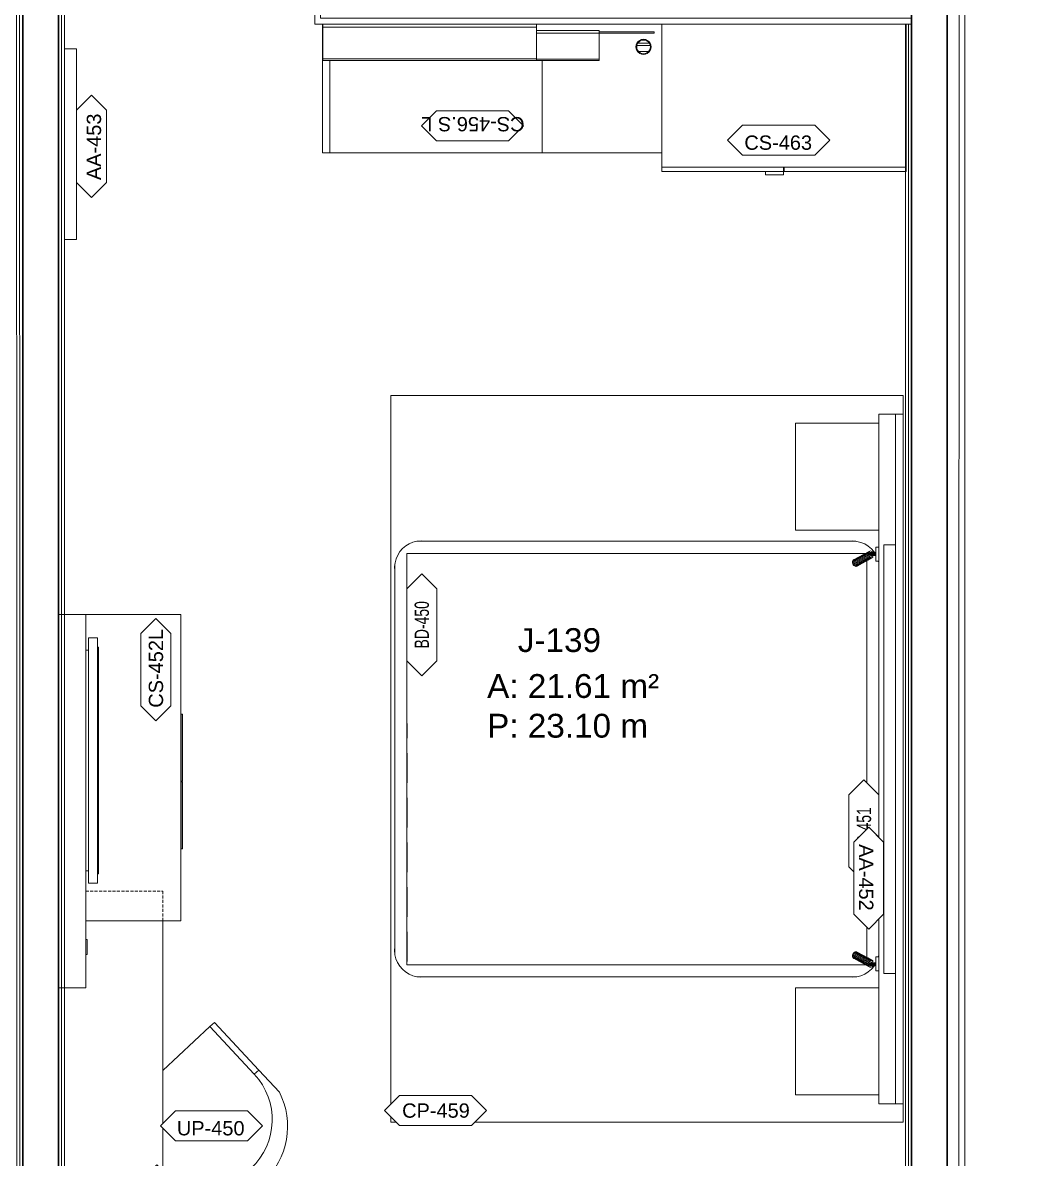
# Model space of a CAD drawing. Header units: centimetres. Extents: x 118932 to 154602, y -32682 to -23521.
# Drawn here: x 140532.2 to 140958.4, y -27005.1 to -26528.4 of the extents above; entities that cross this region are included whole.
import ezdxf
from ezdxf.enums import TextEntityAlignment as Align

# ---------------------------------------------------------------- set-up
doc = ezdxf.new("R2010")
doc.units = ezdxf.units.CM
doc.header["$LTSCALE"] = 50
doc.header["$MEASUREMENT"] = 0
doc.linetypes.add('HIDDEN', pattern=[0.375, 0.25, -0.125])
for name, color, linetype, lineweight, true_color in [('GEN_00_BL_Yazı', 7, 'Continuous', 0, 0x4f5250), ('GEN_00_BL_Ölçü Dış', 7, 'Continuous', 5, 0x766a5e), ('GEN_02_TF_Mobilya', 7, 'Continuous', 5, 0x745e3d), ('GEN_05_ML_Alçıpan-RefEdit0', 7, 'Continuous', 18, 0x008b29), ('GEN_05_ML_Alçıpan_giydirme', 7, 'Continuous', 18, 0x7ebab5), ('KALACAK DUVARLAR', 7, 'Continuous', 30, 0x005387)]:
    doc.layers.add(name, color=color, linetype=linetype, lineweight=lineweight, true_color=true_color)
doc.layers.add('GEN_02_TF_Halı', color=7, linetype='Continuous', lineweight=5, true_color=0x903373, transparency=0.8)
doc.styles.add('ARIAL', font='arial.ttf')
doc.styles.add('Arial_6', font='arial.ttf', dxfattribs={"height": 59.5325})

# ---------------------------------------------------------------- blocks, each defined once
blk = doc.blocks.new('KALACAK DUVALAR LEVEL 0 D BLOK')
at = {"layer": 'KALACAK DUVARLAR', "elevation": 0}
for points in [[(380.5, 172.91), (380.5, 975.34), (386, 975.34), (386, 990.34), (361.5, 990.34), (361.5, 975.34), (365.5, 975.34), (365.5, 166.92)], [(863.5, 165.4), (863.5, 139.38), (871, 139.38), (871, 165.4), (753.5, 165.41), (753.5, 868.23), (738.5, 868.23), (738.5, 165.41), (663.5, 165.41), (663.5, 150.39), (738.5, 150.39), (738.5, -7.69), (738.5, 150.39)]]:
    blk.add_lwpolyline(points, dxfattribs=at)
blk = doc.blocks.new('UP-450_Chair')
at = {"layer": 'GEN_02_TF_Mobilya'}
for p, q in [((-304.8, 200), (-279.4, 200)), ((-304.8, -73), (-304.8, 200)), ((-279.4, 200), (-9.1, 200)), ((-279.4, 200), (-279.4, -73)), ((-279.4, -73), (-304.8, -73)), ((-304.8, -73), (-304.8, -200)), ((304.8, -73), (279.4, -73)), ((304.8, -200), (304.8, -73))]:
    blk.add_line(p, q, dxfattribs=at)
for centre, radius, start, end in [((0, -73), 279.4, 180, 0), ((0, -111.9), 317.3, 196.1288, 343.8712)]:
    blk.add_arc(centre, radius, start, end, dxfattribs=at)
blk = doc.blocks.new('FFE-Tag')
at = {"color": 0}
blk.add_wipeout([(-8.76, 0), (-6.19, 2.57), (6.19, 2.57), (8.76, 0), (6.19, -2.57), (-6.19, -2.57)], dxfattribs=at).dxf.layer = 'GEN_00_BL_Yazı'
at = {"layer": 'GEN_00_BL_Yazı', "color": 0}
for p, q in [((-8.76, 0), (-6.19, 2.57)), ((6.19, 2.57), (-6.19, 2.57)), ((8.76, 0), (6.19, 2.57)), ((-8.76, 0), (-6.19, -2.57)), ((8.76, 0), (6.19, -2.57)), ((-6.19, -2.57), (6.19, -2.57))]:
    blk.add_line(p, q, dxfattribs=at)
blk = doc.blocks.new('CS-452L')
at = {"layer": 'GEN_00_BL_Yazı', "xscale": 2.448801272789173, "yscale": 2.448801272789173, "zscale": 2.448801272789173}
blk.add_blockref('FFE-Tag', (0, 0), dxfattribs=at)
at = {"layer": 'GEN_00_BL_Yazı', "insert": (-16, 2.92), "char_height": 6, "attachment_point": 1, "style": 'Arial_6'}
blk.add_mtext('CS-452L', dxfattribs=at)
blk = doc.blocks.new('*U753')
at = {"layer": 'GEN_02_TF_Mobilya'}
for points in [[(86.7, 396.2), (368.2, 396.2), (368.2, 390.4), (86.7, 390.4)], [(371.1, 396.2), (652.5, 396.2), (652.5, 390.4), (371.1, 390.4)], [(-497.5, -125), (1070.9, -125), (1070.9, -10.7), (-497.5, -10.7)], [(-356.8, -4.3), (-293.3, -4.3), (-293.3, -10.7), (-356.8, -10.7)]]:
    blk.add_lwpolyline(points, close=True, dxfattribs=at)
blk.add_lwpolyline([(-214.9, 313.1), (-1431, 313.1), (-1431, -125), (-497.5, -125), (-497.5, -10.7), (-90.5, -10.7)], dxfattribs=at)
at = {"layer": 'GEN_02_TF_Mobilya', "linetype": 'HIDDEN'}
blk.add_lwpolyline([(-90.5, -10.7), (-90.5, 313.1), (-214.9, 313.1)], dxfattribs=at)
at = {"layer": 'GEN_02_TF_Mobilya'}
blk.add_circle((-1361.1, -80.6), 26, dxfattribs=at)
at = {"xscale": -9.99999999999993, "yscale": 9.99999999999993, "zscale": 9.99999999999993, "rotation": 180}
blk.add_blockref('CS-452L', (839, 283.3, 0), dxfattribs=at)
at = {"layer": 'GEN_02_TF_Mobilya'}
blk.add_lwpolyline([(-214.9, 389.3), (1070.9, 389.3), (1070.9, -10.7), (-214.9, -10.7)], close=True, dxfattribs=at)
blk = doc.blocks.new('EQ-456_TV 50_12554900-TypeF')
at = {"layer": 'GEN_02_TF_Mobilya'}
for p, q in [((520.7, 0), (-406.4, 0)), ((-406.4, 0), (-406.4, -11.9)), ((520.7, -11.9), (520.7, 0)), ((-406.4, -11.9), (-457.2, -11.9)), ((-457.2, -11.9), (-457.2, -50)), ((-406.4, -11.9), (520.7, -11.9)), ((571.5, -11.9), (520.7, -11.9)), ((571.5, -50), (571.5, -11.9)), ((-457.2, -50), (-419.1, -50)), ((-419.1, -50), (-419.1, -53.175)), ((-419.1, -50), (533.4, -50)), ((-419.1, -53.175), (533.4, -53.175)), ((533.4, -53.175), (533.4, -50)), ((533.4, -50), (571.5, -50))]:
    blk.add_line(p, q, dxfattribs=at)
blk = doc.blocks.new('CS-450_1 Headboard Unit _ A-01 - CS-450_1 Headboard Unit _ A-01_3-14660314-TYPE A-01 - MODEL ROOM')
at = {"layer": 'GEN_02_TF_Mobilya'}
for p, q in [((947.5, -24.2), (947.5, -36.9)), ((947.5, -24.2), (947.5, -36.9)), ((947.5, -36.9), (1005.9, -36.9)), ((1005.9, -36.9), (947.5, -36.9)), ((969.6, -59.5), (969.6, -36.9)), ((969.6, -36.9), (969.6, -59.5)), ((969.8, -36.9), (969.8, -63.1)), ((969.8, -63.1), (969.8, -36.9)), ((970.4, -63.3), (970.4, -36.9)), ((970.4, -36.9), (970.4, -63.3)), ((971.3, -63.5), (971.3, -36.9)), ((971.3, -63.5), (971.3, -36.9)), ((972.6, -63.8), (972.6, -36.9)), ((972.6, -36.9), (972.6, -63.8)), ((974, -36.9), (974, -64.2)), ((974, -64.2), (974, -36.9)), ((975.6, -64.5), (975.6, -36.9)), ((975.6, -36.9), (975.6, -64.5)), ((977.1, -36.9), (977.1, -64.9)), ((977.1, -64.9), (977.1, -36.9)), ((978.6, -63.2), (978.6, -36.9)), ((978.6, -36.9), (978.6, -63.2)), ((979.8, -36.9), (979.8, -61.2)), ((979.8, -36.9), (979.8, -61.2)), ((980.8, -36.9), (980.8, -59.6)), ((980.8, -59.6), (980.8, -36.9)), ((981.4, -58.6), (981.4, -36.9)), ((981.4, -36.9), (981.4, -58.6)), ((981.6, -58.3), (981.6, -36.9)), ((981.6, -36.9), (981.6, -58.3)), ((1005.9, -36.9), (1005.9, -24.2)), ((1005.9, -36.9), (1005.9, -24.2)), ((963.4, -56.5), (962.9, -59.6)), ((963.4, -56.5), (962.9, -59.6)), ((962.9, -59.6), (963.4, -62.5)), ((962.9, -59.6), (963.4, -62.5)), ((964.8, -53.5), (963.4, -56.5)), ((964.8, -53.5), (963.4, -56.5)), ((999, -128.3), (963.4, -62.5)), ((999, -128.3), (963.4, -62.5)), ((964.8, -64.9), (963.4, -62.5)), ((963.4, -62.5), (964.8, -64.9)), ((967, -50.6), (964.8, -53.5)), ((967, -50.6), (964.8, -53.5)), ((964.8, -64.9), (967.1, -66.8)), ((964.8, -64.9), (1000.4, -130.7)), ((964.8, -64.9), (1000.4, -130.7)), ((964.8, -64.9), (967.1, -66.8)), ((967, -50.6), (969.6, -48.4)), ((969.6, -48.4), (967, -50.6)), ((1002.6, -132.6), (967.1, -66.8)), ((1002.6, -132.6), (967.1, -66.8)), ((970, -67.9), (967.1, -66.8)), ((967.1, -66.8), (970, -67.9)), ((967.6, -62.6), (969.3, -59.9)), ((967.6, -62.6), (969.3, -59.9)), ((977.5, -65), (967.6, -62.6)), ((977.5, -65), (967.6, -62.6)), ((969.6, -63.1), (969.6, -60)), ((969.6, -60), (969.6, -63.1)), ((970, -67.9), (1005.6, -133.7)), ((970, -67.9), (1005.6, -133.7)), ((973.5, -68.3), (970, -67.9)), ((970, -67.9), (973.5, -68.3)), ((977.1, -67.9), (973.5, -68.3)), ((977.1, -67.9), (973.5, -68.3)), ((1009, -134.1), (973.5, -68.3)), ((1009, -134.1), (973.5, -68.3)), ((980.8, -66.6), (977.1, -67.9)), ((980.8, -66.6), (977.1, -67.9)), ((1012.7, -133.6), (977.1, -67.9)), ((977.1, -67.9), (1012.7, -133.6)), ((986.9, -49.6), (977.5, -65)), ((977.5, -65), (986.9, -49.6)), ((980.8, -66.6), (984.2, -64.7)), ((984.2, -64.7), (980.8, -66.6)), ((980.8, -66.6), (1016.3, -132.4)), ((980.8, -66.6), (1016.3, -132.4)), ((981.6, -55.6), (982.3, -57.1)), ((982.3, -57.1), (981.6, -55.6)), ((987.1, -62.2), (984.2, -64.7)), ((984.2, -64.7), (987.1, -62.2)), ((1019.7, -130.5), (984.2, -64.7)), ((984.2, -64.7), (1019.7, -130.5)), ((986.9, -49.6), (990.8, -50.6)), ((990.8, -50.6), (986.9, -49.6)), ((987.1, -62.2), (989.4, -59.3)), ((989.4, -59.3), (987.1, -62.2)), ((987.1, -62.2), (1022.7, -128)), ((1022.7, -128), (987.1, -62.2)), ((990.8, -56.3), (989.4, -59.3)), ((990.8, -56.3), (989.4, -59.3)), ((1024.9, -125.1), (989.4, -59.3)), ((1024.9, -125.1), (989.4, -59.3)), ((991.3, -53.2), (990.8, -50.6)), ((990.8, -50.6), (1001.4, -70.2)), ((991.3, -53.2), (990.8, -50.6)), ((1001.4, -70.2), (990.8, -50.6)), ((990.8, -56.3), (991.3, -53.2)), ((991.3, -53.2), (990.8, -56.3)), ((990.8, -56.3), (1026.3, -122)), ((990.8, -56.3), (1026.3, -122)), ((1026.8, -119), (991.3, -53.2)), ((1026.8, -119), (991.3, -53.2)), ((1001.7, -70.7), (1001.4, -70.2)), ((1001.7, -70.7), (1001.4, -70.2)), ((1001.9, -71.1), (1001.7, -70.7)), ((1001.9, -71.1), (1001.7, -70.7)), ((1002, -71.2), (1001.9, -71.1)), ((1002, -71.2), (1001.9, -71.1)), ((1026.3, -116.1), (1002, -71.2)), ((1002, -71.2), (1026.3, -116.1)), ((999, -128.3), (1000.4, -130.7)), ((999, -128.3), (1000.4, -130.7)), ((999.3, -128.9), (999.9, -130.1)), ((999.9, -130.1), (999.3, -128.9)), ((999.9, -130.1), (1001.4, -132.5)), ((999.9, -130.1), (1001.4, -132.5)), ((1002.6, -132.6), (1000.4, -130.7)), ((1000.4, -130.7), (1002.6, -132.6)), ((1000.5, -131), (1001.4, -132.5)), ((1001.4, -132.5), (1000.5, -131)), ((1002.8, -132.9), (1000.5, -131)), ((1002.8, -132.9), (1000.5, -131)), ((1001.4, -132.5), (1003.6, -134.4)), ((1001.4, -132.5), (1003.6, -134.4)), ((1002.6, -132.6), (1005.6, -133.7)), ((1002.6, -132.6), (1005.6, -133.7)), ((1002.8, -132.9), (1003.6, -134.4)), ((1003.6, -134.4), (1002.8, -132.9)), ((1005.7, -134), (1002.8, -132.9)), ((1002.8, -132.9), (1005.7, -134)), ((1003.6, -134.4), (1006.6, -135.5)), ((1003.6, -134.4), (1006.6, -135.5)), ((1009, -134.1), (1005.6, -133.7)), ((1009, -134.1), (1005.6, -133.7)), ((1005.7, -134), (1006.6, -135.5)), ((1006.6, -135.5), (1005.7, -134)), ((1009.2, -134.4), (1005.7, -134)), ((1009.2, -134.4), (1005.7, -134)), ((1006.6, -135.5), (1010, -135.9)), ((1010, -135.9), (1006.6, -135.5)), ((1009, -134.1), (1012.7, -133.6)), ((1012.7, -133.6), (1009, -134.1)), ((1009.2, -134.4), (1012.8, -133.9)), ((1012.8, -133.9), (1009.2, -134.4)), ((1009.2, -134.4), (1010, -135.9)), ((1009.2, -134.4), (1010, -135.9)), ((1013.7, -135.5), (1010, -135.9)), ((1013.7, -135.5), (1010, -135.9)), ((1012.7, -133.6), (1016.3, -132.4)), ((1016.3, -132.4), (1012.7, -133.6)), ((1016.5, -132.7), (1012.8, -133.9)), ((1016.5, -132.7), (1012.8, -133.9)), ((1013.7, -135.5), (1012.8, -133.9)), ((1013.7, -135.5), (1012.8, -133.9)), ((1013.7, -135.5), (1017.3, -134.2)), ((1013.7, -135.5), (1017.3, -134.2)), ((1019.7, -130.5), (1016.3, -132.4)), ((1019.7, -130.5), (1016.3, -132.4)), ((1019.9, -130.8), (1016.5, -132.7)), ((1016.5, -132.7), (1019.9, -130.8)), ((1016.5, -132.7), (1017.3, -134.2)), ((1016.5, -132.7), (1017.3, -134.2)), ((1020.7, -132.3), (1017.3, -134.2)), ((1020.7, -132.3), (1017.3, -134.2)), ((1022.7, -128), (1019.7, -130.5)), ((1022.7, -128), (1019.7, -130.5)), ((1022.8, -128.3), (1019.9, -130.8)), ((1022.8, -128.3), (1019.9, -130.8)), ((1020.7, -132.3), (1019.9, -130.8)), ((1020.7, -132.3), (1019.9, -130.8)), ((1023.7, -129.8), (1020.7, -132.3)), ((1020.7, -132.3), (1023.7, -129.8)), ((1024.9, -125.1), (1022.7, -128)), ((1024.9, -125.1), (1022.7, -128)), ((1022.8, -128.3), (1025.1, -125.4)), ((1025.1, -125.4), (1022.8, -128.3)), ((1022.8, -128.3), (1023.7, -129.8)), ((1022.8, -128.3), (1023.7, -129.8)), ((1025.9, -126.9), (1023.7, -129.8)), ((1025.9, -126.9), (1023.7, -129.8)), ((1024.9, -125.1), (1026.3, -122)), ((1026.3, -122), (1024.9, -125.1)), ((1025.1, -125.4), (1026.5, -122.3)), ((1026.5, -122.3), (1025.1, -125.4)), ((1025.9, -126.9), (1025.1, -125.4)), ((1025.1, -125.4), (1025.9, -126.9)), ((1027.3, -123.9), (1025.9, -126.9)), ((1027.3, -123.9), (1025.9, -126.9)), ((1026.3, -116.1), (1026.8, -119)), ((1026.8, -119), (1026.3, -116.1)), ((1026.8, -119), (1026.3, -122)), ((1026.8, -119), (1026.3, -122)), ((1027, -119.3), (1026.5, -116.4)), ((1027.3, -117.9), (1026.5, -116.4)), ((1027.3, -117.9), (1026.5, -116.4)), ((1026.5, -116.4), (1027, -119.3)), ((1026.5, -122.3), (1027, -119.3)), ((1027, -119.3), (1026.5, -122.3)), ((1027.3, -123.9), (1026.5, -122.3)), ((1026.5, -122.3), (1027.3, -123.9)), ((1027.8, -120.8), (1027, -119.3)), ((1027, -119.3), (1027.8, -120.8)), ((1027.3, -117.9), (1027.8, -120.8)), ((1027.3, -117.9), (1027.8, -120.8)), ((1027.8, -120.8), (1027.3, -123.9)), ((1027.8, -120.8), (1027.3, -123.9))]:
    blk.add_line(p, q, dxfattribs=at)
blk = doc.blocks.new('CS-450_1 Headboard Unit _ A-01 - CS-450_1 Headboard Unit _ A-01_3-V386-TYPE A-01 - MODEL ROOM')
at = {"layer": 'GEN_02_TF_Mobilya'}
for p, q in [((947.5, -24.2), (947.5, -36.9)), ((947.5, -24.2), (947.5, -36.9)), ((947.5, -36.9), (1005.9, -36.9)), ((1005.9, -36.9), (947.5, -36.9)), ((969.6, -59.5), (969.6, -36.9)), ((969.6, -36.9), (969.6, -59.5)), ((969.8, -36.9), (969.8, -63.1)), ((969.8, -63.1), (969.8, -36.9)), ((970.4, -63.3), (970.4, -36.9)), ((970.4, -36.9), (970.4, -63.3)), ((971.3, -63.5), (971.3, -36.9)), ((971.3, -63.5), (971.3, -36.9)), ((972.6, -63.8), (972.6, -36.9)), ((972.6, -36.9), (972.6, -63.8)), ((974, -36.9), (974, -64.2)), ((974, -64.2), (974, -36.9)), ((975.6, -64.5), (975.6, -36.9)), ((975.6, -36.9), (975.6, -64.5)), ((977.1, -36.9), (977.1, -64.9)), ((977.1, -64.9), (977.1, -36.9)), ((978.6, -63.2), (978.6, -36.9)), ((978.6, -36.9), (978.6, -63.2)), ((979.8, -36.9), (979.8, -60.8)), ((979.8, -36.9), (979.8, -60.8)), ((980.8, -36.9), (980.8, -59.6)), ((980.8, -59.6), (980.8, -36.9)), ((981.4, -58.6), (981.4, -36.9)), ((981.4, -36.9), (981.4, -58.6)), ((981.6, -58.3), (981.6, -37.1)), ((981.6, -37.1), (981.6, -58.3)), ((1005.9, -36.9), (1005.9, -24.2)), ((1005.9, -36.9), (1005.9, -24.2)), ((963.4, -56.5), (962.9, -59.6)), ((963.4, -56.5), (962.9, -59.6)), ((962.9, -59.6), (963.4, -62.5)), ((962.9, -59.6), (963.4, -62.5)), ((964.8, -53.5), (963.4, -56.5)), ((964.8, -53.5), (963.4, -56.5)), ((999, -128.3), (963.4, -62.5)), ((999, -128.3), (963.4, -62.5)), ((964.8, -64.9), (963.4, -62.5)), ((963.4, -62.5), (964.8, -64.9)), ((967, -50.6), (964.8, -53.5)), ((967, -50.6), (964.8, -53.5)), ((964.8, -64.9), (967.1, -66.8)), ((964.8, -64.9), (1000.4, -130.7)), ((964.8, -64.9), (1000.4, -130.7)), ((964.8, -64.9), (967.1, -66.8)), ((967, -50.6), (969.6, -48.4)), ((969.6, -48.4), (967, -50.6)), ((1002.6, -132.6), (967.1, -66.8)), ((1002.6, -132.6), (967.1, -66.8)), ((970, -67.9), (967.1, -66.8)), ((967.1, -66.8), (970, -67.9)), ((967.6, -62.6), (969.3, -59.9)), ((967.6, -62.6), (969.3, -59.9)), ((977.5, -65), (967.6, -62.6)), ((977.5, -65), (967.6, -62.6)), ((969.6, -63.1), (969.6, -60)), ((969.6, -60), (969.6, -63.1)), ((970, -67.9), (973.5, -68.3)), ((970, -67.9), (1005.6, -133.7)), ((970, -67.9), (1005.6, -133.7)), ((973.5, -68.3), (970, -67.9)), ((977.1, -67.9), (973.5, -68.3)), ((977.1, -67.9), (973.5, -68.3)), ((1009, -134.1), (973.5, -68.3)), ((1009, -134.1), (973.5, -68.3)), ((980.8, -66.6), (977.1, -67.9)), ((980.8, -66.6), (977.1, -67.9)), ((1012.7, -133.6), (977.1, -67.9)), ((977.1, -67.9), (1012.7, -133.6)), ((986.9, -49.6), (977.5, -65)), ((977.5, -65), (986.9, -49.6)), ((980.8, -66.6), (984.2, -64.7)), ((984.2, -64.7), (980.8, -66.6)), ((980.8, -66.6), (1016.3, -132.4)), ((980.8, -66.6), (1016.3, -132.4)), ((981.6, -55.6), (982.3, -57.1)), ((982.3, -57.1), (981.6, -55.6)), ((984.2, -64.7), (987.1, -62.2)), ((987.1, -62.2), (984.2, -64.7)), ((984.2, -64.7), (1019.7, -130.5)), ((1019.7, -130.5), (984.2, -64.7)), ((986.9, -49.6), (990.8, -50.6)), ((990.8, -50.6), (986.9, -49.6)), ((987.1, -62.2), (989.4, -59.3)), ((989.4, -59.3), (987.1, -62.2)), ((1022.7, -128), (987.1, -62.2)), ((987.1, -62.2), (1022.7, -128)), ((990.8, -56.3), (989.4, -59.3)), ((990.8, -56.3), (989.4, -59.3)), ((1024.9, -125.1), (989.4, -59.3)), ((1024.9, -125.1), (989.4, -59.3)), ((991.3, -53.2), (990.8, -50.6)), ((1001.4, -70.2), (990.8, -50.6)), ((991.3, -53.2), (990.8, -50.6)), ((990.8, -50.6), (1001.4, -70.2)), ((990.8, -56.3), (991.3, -53.2)), ((991.3, -53.2), (990.8, -56.3)), ((990.8, -56.3), (1026.3, -122)), ((990.8, -56.3), (1026.3, -122)), ((1026.8, -119), (991.3, -53.2)), ((1026.8, -119), (991.3, -53.2)), ((1001.7, -70.7), (1001.4, -70.2)), ((1001.7, -70.7), (1001.4, -70.2)), ((1001.9, -71.1), (1001.7, -70.7)), ((1001.9, -71.1), (1001.7, -70.7)), ((1002, -71.2), (1001.9, -71.1)), ((1002, -71.2), (1001.9, -71.1)), ((1026.3, -116.1), (1002, -71.2)), ((1002, -71.2), (1026.3, -116.1)), ((999, -128.3), (1000.4, -130.7)), ((999, -128.3), (1000.4, -130.7)), ((999.1, -128.6), (999.9, -130)), ((999.9, -130), (999.1, -128.6)), ((999.9, -130.1), (1001.4, -132.5)), ((999.9, -130.1), (1001.4, -132.5)), ((1002.6, -132.6), (1000.4, -130.7)), ((1000.4, -130.7), (1002.6, -132.6)), ((1002.8, -132.9), (1000.5, -131)), ((1000.5, -131), (1001.4, -132.5)), ((1001.4, -132.5), (1000.5, -131)), ((1002.8, -132.9), (1000.5, -131)), ((1001.4, -132.5), (1003.6, -134.4)), ((1001.4, -132.5), (1003.6, -134.4)), ((1002.6, -132.6), (1005.6, -133.7)), ((1002.6, -132.6), (1005.6, -133.7)), ((1002.8, -132.9), (1005.7, -134)), ((1002.8, -132.9), (1003.6, -134.4)), ((1003.6, -134.4), (1002.8, -132.9)), ((1005.7, -134), (1002.8, -132.9)), ((1003.6, -134.4), (1006.6, -135.5)), ((1003.6, -134.4), (1006.6, -135.5)), ((1009, -134.1), (1005.6, -133.7)), ((1009, -134.1), (1005.6, -133.7)), ((1009.2, -134.4), (1005.7, -134)), ((1005.7, -134), (1006.6, -135.5)), ((1006.6, -135.5), (1005.7, -134)), ((1009.2, -134.4), (1005.7, -134)), ((1010, -135.9), (1006.6, -135.5)), ((1006.6, -135.5), (1010, -135.9)), ((1009, -134.1), (1012.7, -133.6)), ((1012.7, -133.6), (1009, -134.1)), ((1012.8, -133.9), (1009.2, -134.4)), ((1009.2, -134.4), (1012.8, -133.9)), ((1009.2, -134.4), (1010, -135.9)), ((1009.2, -134.4), (1010, -135.9)), ((1013.7, -135.5), (1010, -135.9)), ((1013.7, -135.5), (1010, -135.9)), ((1012.7, -133.6), (1016.3, -132.4)), ((1016.3, -132.4), (1012.7, -133.6)), ((1016.5, -132.7), (1012.8, -133.9)), ((1016.5, -132.7), (1012.8, -133.9)), ((1013.7, -135.5), (1012.8, -133.9)), ((1013.7, -135.5), (1012.8, -133.9)), ((1013.7, -135.5), (1017.3, -134.2)), ((1013.7, -135.5), (1017.3, -134.2)), ((1019.7, -130.5), (1016.3, -132.4)), ((1019.7, -130.5), (1016.3, -132.4)), ((1019.9, -130.8), (1016.5, -132.7)), ((1016.5, -132.7), (1019.9, -130.8)), ((1016.5, -132.7), (1017.3, -134.2)), ((1016.5, -132.7), (1017.3, -134.2)), ((1020.7, -132.3), (1017.3, -134.2)), ((1020.7, -132.3), (1017.3, -134.2)), ((1022.7, -128), (1019.7, -130.5)), ((1022.7, -128), (1019.7, -130.5)), ((1022.8, -128.3), (1019.9, -130.8)), ((1022.8, -128.3), (1019.9, -130.8)), ((1020.7, -132.3), (1019.9, -130.8)), ((1020.7, -132.3), (1019.9, -130.8)), ((1023.7, -129.8), (1020.7, -132.3)), ((1020.7, -132.3), (1023.7, -129.8)), ((1024.9, -125.1), (1022.7, -128)), ((1024.9, -125.1), (1022.7, -128)), ((1025.1, -125.4), (1022.8, -128.3)), ((1022.8, -128.3), (1025.1, -125.4)), ((1022.8, -128.3), (1023.7, -129.8)), ((1022.8, -128.3), (1023.7, -129.8)), ((1025.9, -126.9), (1023.7, -129.8)), ((1025.9, -126.9), (1023.7, -129.8)), ((1024.9, -125.1), (1026.3, -122)), ((1026.3, -122), (1024.9, -125.1)), ((1026.5, -122.3), (1025.1, -125.4)), ((1025.1, -125.4), (1026.5, -122.3)), ((1025.9, -126.9), (1025.1, -125.4)), ((1025.1, -125.4), (1025.9, -126.9)), ((1027.3, -123.9), (1025.9, -126.9)), ((1027.3, -123.9), (1025.9, -126.9)), ((1026.8, -119), (1026.3, -116.1)), ((1026.3, -116.1), (1026.8, -119)), ((1026.8, -119), (1026.3, -122)), ((1026.8, -119), (1026.3, -122)), ((1026.5, -116.4), (1027, -119.3)), ((1027, -119.3), (1026.5, -116.4)), ((1027.3, -117.9), (1026.5, -116.4)), ((1027.3, -117.9), (1026.5, -116.4)), ((1027, -119.3), (1026.5, -122.3)), ((1026.5, -122.3), (1027, -119.3)), ((1027.3, -123.9), (1026.5, -122.3)), ((1026.5, -122.3), (1027.3, -123.9)), ((1027.8, -120.8), (1027, -119.3)), ((1027, -119.3), (1027.8, -120.8)), ((1027.3, -117.9), (1027.8, -120.8)), ((1027.3, -117.9), (1027.8, -120.8)), ((1027.8, -120.8), (1027.3, -123.9)), ((1027.8, -120.8), (1027.3, -123.9))]:
    blk.add_line(p, q, dxfattribs=at)
blk = doc.blocks.new('CS-451_290x120x214_HeadboardUnit_Bed')
at = {"layer": 'GEN_02_TF_Mobilya'}
for p, q in [((144.78, -3.18), (-144.78, -3.18)), ((144.78, -3.18), (-144.78, -3.18)), ((-144.78, -10.16), (144.78, -10.16)), ((-144.78, -10.16), (144.78, -10.16)), ((-140.97, -10.16), (-140.97, -45.16)), ((-88.27, -13.34), (-89.39, -14.65)), ((-88.27, -13.34), (-89.39, -14.65)), ((-86.95, -12.21), (-88.27, -13.34)), ((-88.27, -13.34), (-86.95, -12.21)), ((-86.69, -12.05), (-86.95, -12.21)), ((-86.95, -12.21), (-86.69, -12.05)), ((-82.75, -10.34), (-83.06, -10.42)), ((-83.06, -10.42), (-82.75, -10.34)), ((-82.2, -10.2), (-82.75, -10.34)), ((-82.75, -10.34), (-82.2, -10.2)), ((-81.71, -10.16), (-82.2, -10.2)), ((-82.2, -10.2), (-81.71, -10.16)), ((82.2, -10.2), (81.71, -10.16)), ((81.71, -10.16), (82.2, -10.2)), ((82.2, -10.2), (83.06, -10.42)), ((82.2, -10.2), (83.06, -10.42)), ((86.69, -12.05), (86.95, -12.21)), ((86.69, -12.05), (86.95, -12.21)), ((86.95, -12.21), (87.24, -12.46)), ((86.95, -12.21), (87.24, -12.46)), ((87.24, -12.46), (88.26, -13.34)), ((87.24, -12.46), (88.26, -13.34)), ((88.26, -13.34), (89.39, -14.65)), ((89.39, -14.65), (88.26, -13.34)), ((96.04, -45.16), (96.04, -10.16)), ((140.97, -10.16), (140.97, -45.16)), ((-90.98, -17.72), (-91.4, -19.4)), ((-90.98, -17.72), (-91.4, -19.4)), ((-90.3, -16.13), (-90.98, -17.72)), ((-90.3, -16.13), (-90.98, -17.72)), ((-89.39, -14.65), (-90.3, -16.13)), ((-89.39, -14.65), (-90.3, -16.13)), ((-86.36, -208.28), (-86.36, -15.74)), ((-86.36, -208.28), (-86.36, -15.74)), ((-82.79, -15.24), (-83.25, -15.24)), ((-82.79, -15.24), (-83.25, -15.24)), ((83.25, -15.24), (-82.79, -15.24)), ((83.25, -15.24), (-82.79, -15.24)), ((86.36, -15.77), (86.36, -208.28)), ((89.39, -14.65), (90.3, -16.13)), ((90.3, -16.13), (89.39, -14.65)), ((90.3, -16.13), (90.98, -17.72)), ((90.98, -17.72), (90.3, -16.13)), ((90.98, -17.72), (91.4, -19.4)), ((91.4, -19.4), (90.98, -17.72)), ((-91.55, -21.13), (-91.44, -19.89)), ((-91.44, -22.86), (-91.55, -21.13)), ((-91.4, -19.4), (-91.44, -19.89)), ((-91.4, -19.4), (-91.44, -19.89)), ((-91.44, -19.89), (-91.44, -22.86)), ((-91.44, -19.89), (-91.44, -22.86)), ((-91.44, -22.86), (-91.44, -19.89)), ((-91.44, -22.86), (-91.44, -200.66)), ((-91.44, -22.86), (-91.44, -200.66)), ((91.4, -19.4), (91.44, -19.89)), ((91.44, -19.89), (91.4, -19.4)), ((91.44, -19.89), (91.44, -22.86)), ((91.44, -22.86), (91.44, -19.89)), ((91.44, -19.89), (91.55, -21.13)), ((91.44, -19.89), (91.44, -22.86)), ((91.44, -22.86), (91.55, -21.13)), ((91.44, -200.66), (91.44, -22.86)), ((91.44, -22.86), (91.44, -200.66)), ((-96.04, -45.16), (-140.97, -45.16)), ((96.04, -45.16), (140.97, -45.16)), ((86.36, -77.86), (86.36, -114.55)), ((-91.55, -202.39), (-91.44, -200.66)), ((-91.44, -203.63), (-91.55, -202.39)), ((-91.44, -203.63), (-91.44, -200.66)), ((-91.44, -200.66), (-91.44, -203.63)), ((-91.44, -203.63), (-91.44, -200.66)), ((-91.44, -203.63), (-91.4, -204.12)), ((-91.44, -203.63), (-91.4, -204.12)), ((-91.4, -204.12), (-90.98, -205.8)), ((-91.4, -204.12), (-90.98, -205.8)), ((91.43, -204.08), (91.04, -205.75)), ((91.04, -205.75), (91.43, -204.08)), ((91.44, -203.99), (91.43, -204.08)), ((91.43, -204.08), (91.44, -203.99)), ((91.44, -203.99), (91.44, -200.66)), ((91.44, -200.66), (91.44, -203.99)), ((91.44, -203.99), (91.44, -200.66)), ((91.44, -200.66), (91.57, -202.37)), ((91.44, -203.99), (91.57, -202.37)), ((-90.98, -205.8), (-90.3, -207.39)), ((-90.98, -205.8), (-90.3, -207.39)), ((-90.3, -207.39), (-89.39, -208.87)), ((-90.3, -207.39), (-89.39, -208.87)), ((-89.39, -208.87), (-88.27, -210.18)), ((-89.39, -208.87), (-88.27, -210.18)), ((-86.36, -208.28), (86.36, -208.28)), ((89.5, -208.8), (88.4, -210.12)), ((88.4, -210.12), (89.5, -208.8)), ((90.39, -207.33), (89.5, -208.8)), ((89.5, -208.8), (90.39, -207.33)), ((91.04, -205.75), (90.39, -207.33)), ((90.39, -207.33), (91.04, -205.75)), ((-88.27, -210.18), (-86.95, -211.31)), ((-86.95, -211.31), (-88.27, -210.18)), ((-86.95, -211.31), (-85.47, -212.22)), ((-85.47, -212.22), (-86.95, -211.31)), ((-85.47, -212.22), (-83.88, -212.9)), ((-83.88, -212.9), (-85.47, -212.22)), ((-83.88, -212.9), (-82.2, -213.32)), ((-82.2, -213.32), (-83.88, -212.9)), ((-82.2, -213.32), (-81.71, -213.36)), ((-81.71, -213.36), (-82.2, -213.32)), ((-78.74, -213.36), (-81.71, -213.36)), ((-81.71, -213.36), (-78.74, -213.36)), ((-80.47, -213.47), (-81.71, -213.36)), ((-81.71, -213.36), (-78.74, -213.36)), ((-80.47, -213.47), (-78.74, -213.36)), ((79.01, -213.36), (-78.74, -213.36)), ((79.01, -213.36), (-78.74, -213.36)), ((81.63, -213.36), (79.01, -213.36)), ((81.63, -213.36), (79.01, -213.36)), ((80.72, -213.45), (79.01, -213.36)), ((79.01, -213.36), (81.63, -213.36)), ((80.72, -213.45), (81.63, -213.36)), ((82.43, -213.28), (81.63, -213.36)), ((82.43, -213.28), (81.63, -213.36)), ((84.09, -212.85), (82.43, -213.28)), ((84.09, -212.85), (82.43, -213.28)), ((85.66, -212.16), (84.09, -212.85)), ((85.66, -212.16), (84.09, -212.85)), ((87.11, -211.25), (85.66, -212.16)), ((87.11, -211.25), (85.66, -212.16)), ((88.4, -210.12), (87.11, -211.25)), ((88.4, -210.12), (87.11, -211.25))]:
    blk.add_line(p, q, dxfattribs=at)
at = {"layer": 'GEN_02_TF_Mobilya', "linetype": 'HIDDEN'}
blk.add_line((-85, -208.14), (85, -208.34), dxfattribs=at)
at = {"layer": 'GEN_02_TF_Mobilya'}
for points in [[(-144.78, 0), (-144.78, -3.18), (-144.78, -3.18), (-144.78, -10.16), (-144.78, -3.18), (-144.78, -3.18), (-144.78, 0), (144.78, 0), (144.78, -10.16)], [(-140.97, -10.16), (-140.97, -45.16), (-96.04, -45.16), (-96.04, -10.16)], [(140.97, -10.16), (140.97, -45.16), (96.04, -45.16), (96.04, -10.16)]]:
    blk.add_lwpolyline(points, dxfattribs=at)
at = {"extrusion": (0, 0, -1), "xscale": -0.1000000000000001, "yscale": 0.1000000000000001, "zscale": -0.1000000000000001}
blk.add_blockref('CS-450_1 Headboard Unit _ A-01 - CS-450_1 Headboard Unit _ A-01_3-V386-TYPE A-01 - MODEL ROOM', (183.65, -7.74), dxfattribs=at)
at = {"xscale": -0.1, "yscale": 0.1, "zscale": 0.1}
blk.add_blockref('CS-450_1 Headboard Unit _ A-01 - CS-450_1 Headboard Unit _ A-01_3-14660314-TYPE A-01 - MODEL ROOM', (183.65, -7.74), dxfattribs=at)
at = {"layer": 'GEN_00_BL_Yazı', "xscale": -2.448801272789174, "yscale": 2.448801272789174, "zscale": 2.448801272789174, "rotation": 180}
for p in [(-30.15, -16.46), (56.36, -201.98)]:
    blk.add_blockref('FFE-Tag', p, dxfattribs=at)
at = {"layer": 'GEN_00_BL_Yazı', "style": 'Arial_6', "width": 0.7}
for tag, p in [('KOD_1', (-30.15, -16.46)), ('KOD', (56.36, -201.98))]:
    blk.add_attdef(tag, text='', height=6, dxfattribs=at).set_placement(p, align=Align.MIDDLE_CENTER)
blk = doc.blocks.new('UP-450')
at = {"layer": 'GEN_00_BL_Yazı', "xscale": 2.448801272789173, "yscale": 2.448801272789173, "zscale": 2.448801272789173}
blk.add_blockref('FFE-Tag', (0, 0), dxfattribs=at)
at = {"layer": 'GEN_00_BL_Yazı', "insert": (-0.32, -1.08), "char_height": 6, "attachment_point": 5, "style": 'Arial_6'}
blk.add_mtext('UP-450', dxfattribs=at)
blk = doc.blocks.new('CP-459_305(W)x2(H)x215(D)')
at = {"layer": 'GEN_00_BL_Yazı', "xscale": 2.448801272789173, "yscale": 2.448801272789173, "zscale": 2.448801272789173}
blk.add_blockref('FFE-Tag', (0, 0), dxfattribs=at)
at = {"layer": 'GEN_00_BL_Yazı', "insert": (-14, 2.92), "char_height": 6, "attachment_point": 1, "style": 'Arial_6'}
blk.add_mtext('CP-459', dxfattribs=at)
blk = doc.blocks.new('CS-463')
at = {"layer": 'GEN_00_BL_Yazı', "insert": (-0.22, -1.08), "char_height": 6, "attachment_point": 5, "style": 'Arial_6'}
blk.add_mtext('CS-463', dxfattribs=at)
blk = doc.blocks.new('*U553')
at = {"layer": 'GEN_02_TF_Mobilya'}
for p, q in [((-513, -285), (-513, -304.1)), ((-513, -285), (-513, -304.1)), ((-513, -285), (-27, -285)), ((-513, -285), (-27, -285)), ((-27, -285), (-1.6, -285)), ((-27, -285), (-1.6, -285)), ((-1.6, -304.1), (-1.6, -285)), ((-1.6, -304.1), (-1.6, -285)), ((1.6, -285), (1.6, -304.1)), ((1.6, -285), (27, -285)), ((27, -285), (1.6, -285)), ((1.6, -285), (1.6, -304.1)), ((27, -285), (513, -285)), ((27, -285), (513, -285)), ((513, -304.1), (513, -285)), ((513, -304.1), (513, -285)), ((-1.6, -304.1), (-513, -304.1)), ((-1.6, -304.1), (-513, -304.1)), ((-77.8, -304.1), (-77.8, -316.8)), ((-77.8, -304.1), (-77.8, -316.8)), ((-1.6, -316.8), (-77.8, -316.8)), ((-1.6, -316.8), (-77.8, -316.8)), ((-1.6, -304.1), (-1.6, -316.8)), ((-1.6, -316.8), (-1.6, -304.1)), ((513, -304.1), (1.6, -304.1)), ((513, -304.1), (1.6, -304.1))]:
    blk.add_line(p, q, dxfattribs=at)
at = {"layer": 'GEN_00_BL_Yazı', "xscale": 24.48801272789174, "yscale": 24.48801272789174, "zscale": 24.48801272789174}
blk.add_blockref('FFE-Tag', (-21.8, -171.9), dxfattribs=at)
at = {"layer": 'GEN_02_TF_Mobilya'}
blk.add_lwpolyline([(-513, 315), (513, 315), (513, -285), (-513, -285)], close=True, dxfattribs=at)
at = {"xscale": 10, "yscale": 10, "zscale": 10}
blk.add_blockref('CS-463', (-21.8, -171.9), dxfattribs=at)
blk = doc.blocks.new('CS-456.S L')
at = {"layer": 'GEN_00_BL_Yazı', "insert": (0, 0), "char_height": 6, "attachment_point": 5, "style": 'Arial_6'}
blk.add_mtext('CS-456.S L', dxfattribs=at)
blk = doc.blocks.new('CS-456.S-L MİNİBAR')
at = {"layer": 'GEN_02_TF_Mobilya'}
for p, q in [((-73.64, 17.29, 0), (-23.48, 17.29, 0)), ((-73.64, 17.29, 0), (-23.48, 17.29, 0)), ((-73.64, 17.29, 0), (-73.64, -36.69, 0)), ((-73.64, 17.29, 0), (-73.64, -36.69, 0)), ((-23.48, -21.45, 0), (-23.48, 17.29, 0)), ((-23.48, -21.45, 0), (-23.48, 17.29, 0)), ((-23.48, 17.29, 0), (65.58, 17.29, 0)), ((-23.48, 17.29, 0), (-23.48, -21.45, 0)), ((-23.48, 17.29, 0), (-23.48, -21.45, 0)), ((-23.48, 17.29, 0), (65.58, 17.29, 0)), ((68.76, 17.29, 0), (65.58, 17.29, 0)), ((65.58, 17.29, 0), (68.76, 17.29, 0)), ((65.58, 17.29, 0), (65.58, -21.45, 0)), ((65.58, 17.29, 0), (65.58, -21.45, 0)), ((65.58, -21.45, 0), (65.58, 17.29, 0)), ((65.58, -21.45, 0), (65.58, 17.29, 0)), ((68.76, 17.29, 0), (68.76, -36.69, 0)), ((-47.42, -21.45, 0), (-21.1, -21.45, 0)), ((-47.42, -21.45, 0), (-47.42, -21.97, 0)), ((-47.42, -21.45, 0), (-21.1, -21.45, 0)), ((-47.42, -21.45, 0), (-47.42, -21.97, 0)), ((-21.1, -21.97, 0), (-47.42, -21.97, 0)), ((-47.42, -21.97, 0), (-47.42, -32.97, 0)), ((-21.1, -21.97, 0), (-47.42, -21.97, 0)), ((-47.42, -21.97, 0), (-47.42, -32.97, 0)), ((-21.1, -21.45, 0), (68.6, -21.45, 0)), ((-21.1, -21.45, 0), (-21.1, -22.08, 0)), ((-21.1, -21.45, 0), (68.6, -21.45, 0)), ((-21.1, -21.45, 0), (-21.1, -22.08, 0)), ((68.6, -22.08, 0), (-21.1, -22.08, 0)), ((-21.1, -22.08, 0), (-21.1, -35.42, 0)), ((68.6, -22.08, 0), (-21.1, -22.08, 0)), ((-21.1, -22.08, 0), (-21.1, -35.42, 0)), ((68.6, -22.08, 0), (68.6, -21.45, 0)), ((68.6, -22.08, 0), (68.6, -21.45, 0)), ((68.6, -35.42, 0), (68.6, -22.08, 0)), ((68.6, -35.42, 0), (68.6, -22.08, 0)), ((-69.09, -26.34, 0), (-69.2, -27.16, 0)), ((-69.09, -26.34, 0), (-69.2, -27.16, 0)), ((-69.09, -27.98, 0), (-69.2, -27.16, 0)), ((-69.2, -27.16, 0), (-69.09, -27.98, 0)), ((-68.77, -25.58, 0), (-69.09, -26.34, 0)), ((-68.77, -25.58, 0), (-69.09, -26.34, 0)), ((-68.77, -28.75, 0), (-69.09, -27.98, 0)), ((-69.09, -27.98, 0), (-68.77, -28.75, 0)), ((-68.88, -27.16, 0), (-68.78, -26.42, 0)), ((-68.78, -26.42, 0), (-68.88, -27.16, 0)), ((-68.78, -27.9, 0), (-68.88, -27.16, 0)), ((-68.88, -27.16, 0), (-68.78, -27.9, 0)), ((-68.8, -27.8, 0), (-63.25, -27.8, 0)), ((-63.25, -27.8, 0), (-68.8, -27.8, 0)), ((-68.78, -26.42, 0), (-68.5, -25.73, 0)), ((-68.5, -25.73, 0), (-68.78, -26.42, 0)), ((-68.5, -28.59, 0), (-68.78, -27.9, 0)), ((-68.5, -28.59, 0), (-68.78, -27.9, 0)), ((-68.27, -24.92, 0), (-68.77, -25.58, 0)), ((-68.27, -24.92, 0), (-68.77, -25.58, 0)), ((-68.5, -25.73, 0), (-68.04, -25.14, 0)), ((-68.04, -25.14, 0), (-68.5, -25.73, 0)), ((-68.04, -29.18, 0), (-68.5, -28.59, 0)), ((-68.04, -29.18, 0), (-68.5, -28.59, 0)), ((-67.61, -24.41, 0), (-68.27, -24.92, 0)), ((-68.27, -24.92, 0), (-67.61, -24.41, 0)), ((-68.13, -25.26, 0), (-63.92, -25.26, 0)), ((-68.13, -25.26, 0), (-63.92, -25.26, 0)), ((-67.45, -24.69, 0), (-68.04, -25.14, 0)), ((-67.45, -24.69, 0), (-68.04, -25.14, 0)), ((-66.85, -24.1, 0), (-67.61, -24.41, 0)), ((-67.61, -24.41, 0), (-66.85, -24.1, 0)), ((-66.76, -24.4, 0), (-67.45, -24.69, 0)), ((-66.76, -24.4, 0), (-67.45, -24.69, 0)), ((-66.02, -23.99, 0), (-66.85, -24.1, 0)), ((-66.85, -24.1, 0), (-66.02, -23.99, 0)), ((-66.02, -24.31, 0), (-66.76, -24.4, 0)), ((-66.02, -24.31, 0), (-66.76, -24.4, 0)), ((-65.2, -24.1, 0), (-66.02, -23.99, 0)), ((-66.02, -23.99, 0), (-65.2, -24.1, 0)), ((-65.28, -24.4, 0), (-66.02, -24.31, 0)), ((-65.28, -24.4, 0), (-66.02, -24.31, 0)), ((-64.6, -24.69, 0), (-65.28, -24.4, 0)), ((-64.6, -24.69, 0), (-65.28, -24.4, 0)), ((-64.44, -24.41, 0), (-65.2, -24.1, 0)), ((-65.2, -24.1, 0), (-64.44, -24.41, 0)), ((-64, -25.14, 0), (-64.6, -24.69, 0)), ((-64, -25.14, 0), (-64.6, -24.69, 0)), ((-63.78, -24.92, 0), (-64.44, -24.41, 0)), ((-64.44, -24.41, 0), (-63.78, -24.92, 0)), ((-64, -25.14, 0), (-63.55, -25.73, 0)), ((-63.55, -25.73, 0), (-64, -25.14, 0)), ((-63.55, -28.59, 0), (-64, -29.18, 0)), ((-63.55, -28.59, 0), (-64, -29.18, 0)), ((-63.27, -25.58, 0), (-63.78, -24.92, 0)), ((-63.27, -25.58, 0), (-63.78, -24.92, 0)), ((-63.55, -25.73, 0), (-63.26, -26.42, 0)), ((-63.26, -26.42, 0), (-63.55, -25.73, 0)), ((-63.26, -27.9, 0), (-63.55, -28.59, 0)), ((-63.26, -27.9, 0), (-63.55, -28.59, 0)), ((-62.96, -26.34, 0), (-63.27, -25.58, 0)), ((-62.96, -26.34, 0), (-63.27, -25.58, 0)), ((-62.96, -27.98, 0), (-63.27, -28.75, 0)), ((-63.27, -28.75, 0), (-62.96, -27.98, 0)), ((-63.26, -26.42, 0), (-63.17, -27.16, 0)), ((-63.17, -27.16, 0), (-63.26, -26.42, 0)), ((-63.17, -27.16, 0), (-63.26, -27.9, 0)), ((-63.17, -27.16, 0), (-63.26, -27.9, 0)), ((-62.96, -26.34, 0), (-62.85, -27.16, 0)), ((-62.85, -27.16, 0), (-62.96, -26.34, 0)), ((-62.96, -27.98, 0), (-62.85, -27.16, 0)), ((-62.96, -27.98, 0), (-62.85, -27.16, 0)), ((-70.47, -32.88, 0), (-70.47, -33.51, 0)), ((-47.42, -32.88, 0), (-70.47, -32.88, 0)), ((-47.42, -32.88, 0), (-70.47, -32.88, 0)), ((-70.47, -33.51, 0), (-70.47, -32.88, 0)), ((-68.27, -29.41, 0), (-68.77, -28.75, 0)), ((-68.77, -28.75, 0), (-68.27, -29.41, 0)), ((-68.38, -28.75, 0), (-63.67, -28.75, 0)), ((-68.38, -28.75, 0), (-63.67, -28.75, 0)), ((-67.61, -29.91, 0), (-68.27, -29.41, 0)), ((-67.61, -29.91, 0), (-68.27, -29.41, 0)), ((-68.04, -29.18, 0), (-67.45, -29.64, 0)), ((-67.45, -29.64, 0), (-68.04, -29.18, 0)), ((-66.85, -30.23, 0), (-67.61, -29.91, 0)), ((-66.85, -30.23, 0), (-67.61, -29.91, 0)), ((-67.45, -29.64, 0), (-66.76, -29.92, 0)), ((-66.76, -29.92, 0), (-67.45, -29.64, 0)), ((-66.02, -30.34, 0), (-66.85, -30.23, 0)), ((-66.02, -30.34, 0), (-66.85, -30.23, 0)), ((-66.76, -29.92, 0), (-66.02, -30.02, 0)), ((-66.02, -30.02, 0), (-66.76, -29.92, 0)), ((-66.02, -30.02, 0), (-65.28, -29.92, 0)), ((-65.28, -29.92, 0), (-66.02, -30.02, 0)), ((-65.2, -30.23, 0), (-66.02, -30.34, 0)), ((-65.2, -30.23, 0), (-66.02, -30.34, 0)), ((-65.28, -29.92, 0), (-64.6, -29.64, 0)), ((-64.6, -29.64, 0), (-65.28, -29.92, 0)), ((-64.44, -29.91, 0), (-65.2, -30.23, 0)), ((-64.44, -29.91, 0), (-65.2, -30.23, 0)), ((-64.6, -29.64, 0), (-64, -29.18, 0)), ((-64, -29.18, 0), (-64.6, -29.64, 0)), ((-63.78, -29.41, 0), (-64.44, -29.91, 0)), ((-63.78, -29.41, 0), (-64.44, -29.91, 0)), ((-63.27, -28.75, 0), (-63.78, -29.41, 0)), ((-63.78, -29.41, 0), (-63.27, -28.75, 0)), ((-47.42, -32.97, 0), (-47.42, -34.01, 0)), ((-47.42, -32.97, 0), (-21.1, -32.97, 0)), ((-47.42, -32.97, 0), (-47.42, -34.01, 0)), ((-47.42, -32.97, 0), (-21.1, -32.97, 0)), ((-21.1, -36.69, 0), (-73.64, -36.69, 0)), ((-21.1, -36.69, 0), (-73.64, -36.69, 0)), ((-70.47, -33.51, 0), (-47.42, -33.51, 0)), ((-70.47, -33.51, 0), (-47.42, -33.51, 0)), ((-21.1, -34.01, 0), (-47.42, -34.01, 0)), ((-21.1, -34.01, 0), (-47.42, -34.01, 0)), ((-21.1, -35.42, 0), (-21.1, -36.69, 0)), ((-21.1, -35.42, 0), (68.6, -35.42, 0)), ((-21.1, -35.42, 0), (-21.1, -36.69, 0)), ((-21.1, -35.42, 0), (68.6, -35.42, 0)), ((68.6, -36.69, 0), (-21.1, -36.69, 0)), ((68.6, -36.69, 0), (-21.1, -36.69, 0)), ((68.6, -36.69, 0), (68.6, -35.42, 0)), ((68.6, -36.69, 0), (68.6, -35.42, 0)), ((68.76, -36.69, 0), (68.6, -36.69, 0)), ((68.76, -36.69, 0), (68.6, -36.69, 0))]:
    blk.add_line(p, q, dxfattribs=at)
at = {"layer": 'GEN_00_BL_Yazı', "xscale": -2.448801272789174, "yscale": 2.448801272789174, "zscale": 2.448801272789174, "rotation": 180.0000374104867}
blk.add_blockref('FFE-Tag', (5.78, 5.99, 0), dxfattribs=at)
at = {"layer": 'KALACAK DUVARLAR'}
blk.add_blockref('CS-456.S L', (5.58, 5.24, 0), dxfattribs=at)
blk = doc.blocks.new('AA-452')
at = {"layer": 'GEN_00_BL_Yazı', "xscale": 2.448801272789174, "yscale": 2.448801272789174, "zscale": 2.448801272789174}
blk.add_blockref('FFE-Tag', (50, 0), dxfattribs=at)
blk.add_lwpolyline([(-90, 6.3), (90, 6.3), (90, 11.3), (-90, 11.3)], close=True)
at = {"layer": 'GEN_00_BL_Yazı', "insert": (49.68, -1.08), "char_height": 6, "attachment_point": 5, "style": 'Arial_6'}
blk.add_mtext('AA-452', dxfattribs=at)
blk = doc.blocks.new('AA-453_')
at = {"layer": 'GEN_00_BL_Yazı', "insert": (-0.22, -1.08), "char_height": 6, "attachment_point": 5, "style": 'Arial_6'}
blk.add_mtext('AA-453', dxfattribs=at)
blk = doc.blocks.new('*U752')
at = {"layer": 'GEN_00_BL_Yazı', "xscale": 2.448801272789173, "yscale": 2.448801272789173, "zscale": 2.448801272789173}
blk.add_blockref('FFE-Tag', (0.87, 11.3), dxfattribs=at)
blk.add_lwpolyline([(-40, 0), (40, 0), (40, 5), (-40, 5)], close=True)
at = {"rotation": 180}
blk.add_blockref('AA-453_', (0.87, 11.31), dxfattribs=at)
blk = doc.blocks.new('D blok level 1 tefrişler')
at = {"layer": 'GEN_02_TF_Halı', "elevation": 0}
blk.add_lwpolyline([(-198.16, 51.01), (16.84, 51.01), (16.84, 356.01), (-198.16, 356.01)], close=True, dxfattribs=at)
at = {"xscale": -0.09999999999999998, "yscale": 0.09999999999999998, "zscale": 0.09999999999999998, "rotation": 43.0223226103051}
blk.add_blockref('UP-450_Chair', (-280.92, 57.4), dxfattribs=at)
at = {"layer": 'GEN_02_TF_Mobilya', "xscale": 0.1000000000000008, "yscale": 0.1000000000000008, "zscale": 0.1000000000000008}
blk.add_blockref('*U553', (-33.21, 480.42, 0), dxfattribs=at)
at = {"layer": 'GEN_02_TF_Mobilya', "rotation": 270}
blk.add_blockref('*U752', (-335.18, 461.52, 0), dxfattribs=at)
ref = blk.add_blockref('CS-451_290x120x214_HeadboardUnit_Bed', (16.84, 203.41, 0), dxfattribs=dict(xscale=-1, rotation=270))
ref.add_attrib('KOD_1', 'CS-451', dxfattribs={"layer": 'GEN_00_BL_Yazı', "height": 6, "rotation": 90, "style": 'Arial_6', "width": 0.7}).set_placement((0.38, 173.26, 0), align=Align.MIDDLE_CENTER)
ref.add_attrib('KOD', 'BD-450', dxfattribs={"layer": 'GEN_00_BL_Yazı', "height": 6, "rotation": 90, "style": 'Arial_6', "width": 0.7}).set_placement((-185.22, 259.77, 0), align=Align.MIDDLE_CENTER)
at = {"xscale": -0.1, "yscale": 0.1, "zscale": 0.1, "rotation": 270}
blk.add_blockref('*U753', (-325.21, 157.06), dxfattribs=at)
at = {"layer": 'KALACAK DUVARLAR', "rotation": 180}
blk.add_blockref('CS-456.S-L MİNİBAR', (-158.16, 475.23, 0), dxfattribs=at)
at = {"xscale": -0.1000000000000024, "yscale": 0.1000000000000024, "zscale": 0.1000000000000001, "rotation": 90}
blk.add_blockref('EQ-456_TV 50_12554900-TypeF', (-326.28, 208.53), dxfattribs=at)
for name, p in [('CP-459_305(W)x2(H)x215(D)', (-179.47, 55.93, 0)), ('UP-450', (-273.49, 49.47, 0))]:
    blk.add_blockref(name, p)
at = {"layer": 'GEN_02_TF_Mobilya', "rotation": 270}
blk.add_blockref('AA-452', (2.36, 203.41, 0), dxfattribs=at)
blk = doc.blocks.new('TEFRISLI MAHAL LEVEL 0 D BLOK')
at = {"layer": 'GEN_00_BL_Yazı', "transparency": 33554687, "insert": (1375.61, -296.25, 0), "char_height": 10, "width": 226.0759, "attachment_point": 1, "style": 'ARIAL'}
blk.add_mtext('\\pxqc;J-139', dxfattribs=at)
at = {"layer": 'GEN_00_BL_Yazı', "transparency": 33554687, "insert": (1448.29, -315.53), "char_height": 10, "attachment_point": 1, "style": 'ARIAL'}
blk.add_mtext_dynamic_manual_height_columns('\\A1;\\pxi-3,l4,ql,t4;A: 21.61 m²\\PP: 23.10 m', width=228.7768, gutter_width=8.33, heights=[129.13], dxfattribs=at)
blk = doc.blocks.new('level 1 d blok duvarlar')
at = {"layer": 'GEN_05_ML_Alçıpan-RefEdit0', "elevation": 0}
blk.add_lwpolyline([(2096.71, -1293.08), (2113.71, -1293.08), (2113.71, -1366.08), (2189.16, -1366.08), (2189.16, -1310.69), (2235.66, -1310.69), (2235.66, -1366.08), (2344.16, -1366.08), (2344.16, -1368.58), (2233.16, -1368.58), (2233.16, -1313.19), (2191.66, -1313.19), (2191.66, -1368.58), (2111.21, -1368.58), (2111.21, -1295.58), (2099.21, -1295.58), (2099.21, -1380.58), (2347.16, -1380.58), (2347.16, -1383.08), (2096.71, -1383.08)], close=True, dxfattribs=at)
at = {"layer": 'GEN_05_ML_Alçıpan_giydirme', "elevation": 0}
for points in [[(2070.66, -1917.01), (2070.66, -1914.51), (1991.66, -1914.5), (1991.71, -1112.58), (1999.21, -1112.58), (1999.21, -1084.61), (1964.11, -1084.61), (1964.11, -1112.61), (1971.61, -1112.61), (1971.66, -1914.53), (1892.66, -1914.53), (1892.66, -1916.98)], [(1893.91, -1916.98), (1893.91, -1915.78), (1972.91, -1915.78), (1972.86, -1111.36), (1965.36, -1111.36), (1965.36, -1085.86), (1997.96, -1085.86), (1997.96, -1111.33), (1990.46, -1111.33), (1990.41, -1915.75), (2069.41, -1915.76), (2069.41, -1917.01)], [(1895.16, -1917.03), (1974.16, -1917.03), (1974.11, -1110.11), (1966.61, -1110.11), (1966.61, -1087.11), (1996.71, -1087.11), (1996.71, -1110.08), (1989.21, -1110.08), (1989.16, -1917), (2068.16, -1917.01)], [(2482.66, -1917.02), (2482.66, -1914.52), (2369.62, -1914.52), (2369.66, -1211.69), (2347.16, -1211.69), (2347.16, -1214.19), (2367.16, -1214.19), (2367.12, -1917.02), (2480.16, -1917.02), (2480.16, -1917.02)], [(2265.66, -1917.01), (2265.66, -1914.51), (2344.66, -1914.51), (2344.66, -1383.08)], [(2266.91, -1917.01), (2266.91, -1915.76), (2345.91, -1915.76), (2345.91, -1383.08)]]:
    blk.add_lwpolyline(points, dxfattribs=at)

msp = doc.modelspace()

# ---------------------------------------------------------------- block references
msp.add_blockref('KALACAK DUVALAR LEVEL 0 D BLOK', (140166.67, -27228.34, 0))

# ---------------------------------------------------------------- next in the draw order: block references
msp.add_blockref('D blok level 1 tefrişler', (140884.88, -27040.92, 0))

# ---------------------------------------------------------------- next in the draw order: block references
msp.add_blockref('level 1 d blok duvarlar', (138558, -25145.92))
at = {"layer": 'GEN_00_BL_Ölçü Dış'}
msp.add_blockref('TEFRISLI MAHAL LEVEL 0 D BLOK', (139268.8, -26486.31), dxfattribs=at)

doc.saveas('drawing.dxf')
